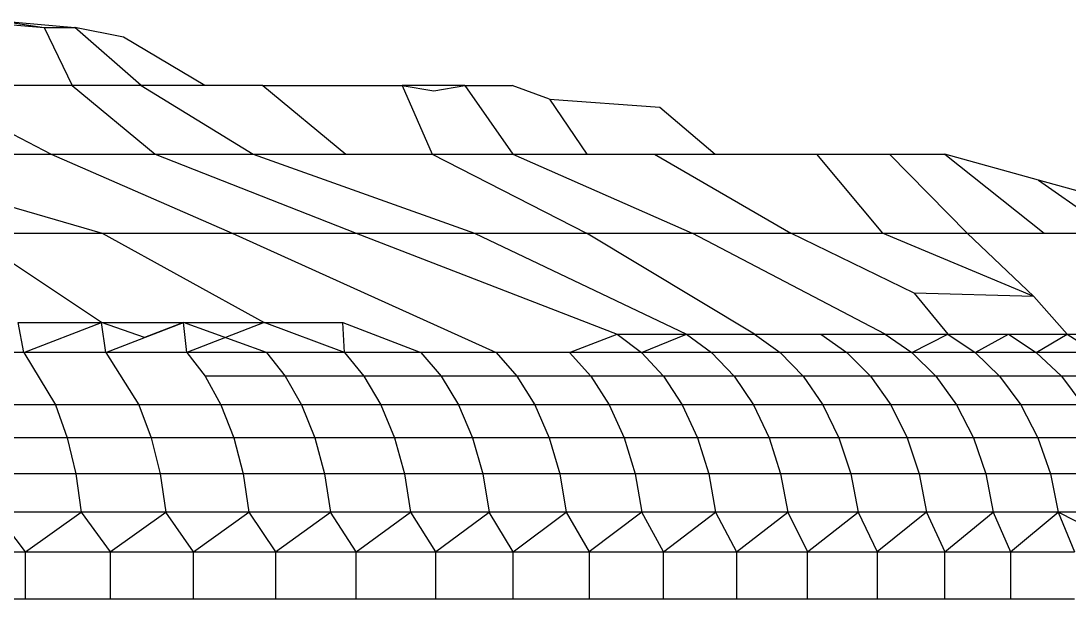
# Model space of a CAD drawing. Header units: inches. Extents: x 17 to 4615, y 5 to 3256.
# Drawn here: x 1644.552 to 1645.445, y 2598.152 to 2598.645 of the extents above; entities that cross this region are included whole.
import ezdxf

# ---------------------------------------------------------------- set-up
doc = ezdxf.new("R2010")
doc.units = ezdxf.units.IN
doc.header["$MEASUREMENT"] = 0

msp = doc.modelspace()

# ---------------------------------------------------------------- linework, layer by layer
for p, q in [((1644.50807, 2598.6446), (1644.57191, 2598.63913)), ((1644.53413, 2598.6446), (1644.57191, 2598.63913)), ((1644.53413, 2598.6446), (1644.59803, 2598.63913)), ((1644.57191, 2598.63913), (1644.59803, 2598.63913)), ((1644.57191, 2598.63913), (1644.59568, 2598.5896)), ((1644.63936, 2598.63076), (1644.59803, 2598.63913)), ((1644.65452, 2598.5896), (1644.59803, 2598.63913)), ((1644.70872, 2598.5896), (1644.63936, 2598.63076)), ((1644.46467, 2598.5896), (1644.57789, 2598.53119)), ((1644.59568, 2598.5896), (1644.53233, 2598.5896)), ((1644.65452, 2598.5896), (1644.59568, 2598.5896)), ((1644.59568, 2598.5896), (1644.66624, 2598.53119)), ((1644.70872, 2598.5896), (1644.65452, 2598.5896)), ((1644.65452, 2598.5896), (1644.74992, 2598.53119)), ((1644.75819, 2598.5896), (1644.70872, 2598.5896)), ((1644.75819, 2598.5896), (1644.82872, 2598.53119)), ((1644.75819, 2598.5896), (1644.87684, 2598.5896)), ((1644.93028, 2598.5896), (1644.87684, 2598.5896)), ((1644.87684, 2598.5896), (1644.90387, 2598.58513)), ((1644.87684, 2598.5896), (1644.90248, 2598.53119)), ((1644.90387, 2598.58513), (1644.93028, 2598.5896)), ((1644.93028, 2598.5896), (1644.97062, 2598.5896)), ((1644.93028, 2598.5896), (1644.97102, 2598.53119)), ((1645.00226, 2598.57799), (1644.97062, 2598.5896)), ((1645.00226, 2598.57799), (1645.09648, 2598.57114)), ((1645.00226, 2598.57799), (1645.03416, 2598.53119)), ((1645.09648, 2598.57114), (1645.14366, 2598.53119)), ((1644.38813, 2598.53119), (1644.62126, 2598.4639)), ((1644.48512, 2598.53119), (1644.57789, 2598.53119)), ((1644.57789, 2598.53119), (1644.66624, 2598.53119)), ((1644.57789, 2598.53119), (1644.73191, 2598.4639)), ((1644.66624, 2598.53119), (1644.74992, 2598.53119)), ((1644.66624, 2598.53119), (1644.83775, 2598.4639)), ((1644.74992, 2598.53119), (1644.82872, 2598.53119)), ((1644.74992, 2598.53119), (1644.93852, 2598.4639)), ((1644.82872, 2598.53119), (1644.90248, 2598.53119)), ((1644.90248, 2598.53119), (1644.97102, 2598.53119)), ((1644.90248, 2598.53119), (1645.03398, 2598.4639)), ((1644.97102, 2598.53119), (1645.03416, 2598.53119)), ((1644.97102, 2598.53119), (1645.12388, 2598.4639)), ((1645.03416, 2598.53119), (1645.09175, 2598.53119)), ((1645.09175, 2598.53119), (1645.14366, 2598.53119)), ((1645.09175, 2598.53119), (1645.20802, 2598.4639)), ((1645.14366, 2598.53119), (1645.18977, 2598.53119)), ((1645.18977, 2598.53119), (1645.22993, 2598.53119)), ((1645.18977, 2598.53119), (1645.26411, 2598.53119)), ((1645.22993, 2598.53119), (1645.26411, 2598.53119)), ((1645.22993, 2598.53119), (1645.29216, 2598.53119)), ((1645.22993, 2598.53119), (1645.2862, 2598.4639)), ((1645.26411, 2598.53119), (1645.29216, 2598.53119)), ((1645.26411, 2598.53119), (1645.33918, 2598.53119)), ((1645.29216, 2598.53119), (1645.33918, 2598.53119)), ((1645.29216, 2598.53119), (1645.35823, 2598.4639)), ((1645.4189, 2598.50906), (1645.33918, 2598.53119)), ((1645.33918, 2598.53119), (1645.42393, 2598.4639)), ((1645.49875, 2598.4869), (1645.4189, 2598.50906)), ((1645.4189, 2598.50906), (1645.48316, 2598.4639)), ((1644.50605, 2598.4639), (1644.62126, 2598.4639)), ((1644.62071, 2598.38779), (1644.50605, 2598.4639)), ((1644.62126, 2598.4639), (1644.73191, 2598.4639)), ((1644.62126, 2598.4639), (1644.75913, 2598.38779)), ((1644.73191, 2598.4639), (1644.83775, 2598.4639)), ((1644.73191, 2598.4639), (1644.95683, 2598.3624)), ((1644.83775, 2598.4639), (1644.93852, 2598.4639)), ((1644.83775, 2598.4639), (1645.05992, 2598.37775)), ((1644.93852, 2598.4639), (1645.03398, 2598.4639)), ((1644.93852, 2598.4639), (1645.11918, 2598.37775)), ((1645.03398, 2598.4639), (1645.12388, 2598.4639)), ((1645.17704, 2598.37775), (1645.03398, 2598.4639)), ((1645.12388, 2598.4639), (1645.20802, 2598.4639)), ((1645.28831, 2598.37775), (1645.12388, 2598.4639)), ((1645.20802, 2598.4639), (1645.2862, 2598.4639)), ((1645.31305, 2598.41293), (1645.20802, 2598.4639)), ((1645.2862, 2598.4639), (1645.35823, 2598.4639)), ((1645.41493, 2598.41004), (1645.2862, 2598.4639)), ((1645.35823, 2598.4639), (1645.42393, 2598.4639)), ((1645.41493, 2598.41004), (1645.35823, 2598.4639)), ((1645.42393, 2598.4639), (1645.48316, 2598.4639)), ((1645.31305, 2598.41293), (1645.34165, 2598.37775)), ((1645.41493, 2598.41004), (1645.31305, 2598.41293)), ((1645.44358, 2598.37775), (1645.41493, 2598.41004)), ((1644.54966, 2598.38779), (1644.62071, 2598.38779)), ((1644.55436, 2598.3624), (1644.54966, 2598.38779)), ((1644.55436, 2598.3624), (1644.62071, 2598.38779)), ((1644.62071, 2598.38779), (1644.69056, 2598.38779)), ((1644.62443, 2598.3624), (1644.62071, 2598.38779)), ((1644.65728, 2598.37501), (1644.62071, 2598.38779)), ((1644.62443, 2598.3624), (1644.69056, 2598.38779)), ((1644.69056, 2598.38779), (1644.65728, 2598.37501)), ((1644.69056, 2598.38779), (1644.75913, 2598.38779)), ((1644.76109, 2598.3624), (1644.69056, 2598.38779)), ((1644.69337, 2598.3624), (1644.69056, 2598.38779)), ((1644.75913, 2598.38779), (1644.69337, 2598.3624)), ((1644.75913, 2598.38779), (1644.82637, 2598.38779)), ((1644.82762, 2598.3624), (1644.75913, 2598.38779)), ((1644.82637, 2598.38779), (1644.89286, 2598.3624)), ((1644.82762, 2598.3624), (1644.82637, 2598.38779)), ((1645.01945, 2598.3624), (1645.05992, 2598.37775)), ((1645.05992, 2598.37775), (1645.08067, 2598.3624)), ((1645.05992, 2598.37775), (1645.11918, 2598.37775)), ((1645.08067, 2598.3624), (1645.11918, 2598.37775)), ((1645.11918, 2598.37775), (1645.14048, 2598.3624)), ((1645.11918, 2598.37775), (1645.17704, 2598.37775)), ((1645.17704, 2598.37775), (1645.19886, 2598.3624)), ((1645.17704, 2598.37775), (1645.23344, 2598.37775)), ((1645.23344, 2598.37775), (1645.25575, 2598.3624)), ((1645.23344, 2598.37775), (1645.28831, 2598.37775)), ((1645.28831, 2598.37775), (1645.31111, 2598.3624)), ((1645.28831, 2598.37775), (1645.34165, 2598.37775)), ((1645.31111, 2598.3624), (1645.34165, 2598.37775)), ((1645.34165, 2598.37775), (1645.36494, 2598.3624)), ((1645.34165, 2598.37775), (1645.39341, 2598.37775)), ((1645.36494, 2598.3624), (1645.39341, 2598.37775)), ((1645.39341, 2598.37775), (1645.41716, 2598.3624)), ((1645.39341, 2598.37775), (1645.44358, 2598.37775)), ((1645.41716, 2598.3624), (1645.44358, 2598.37775)), ((1645.44358, 2598.37775), (1645.46775, 2598.3624)), ((1645.44358, 2598.37775), (1645.49211, 2598.37775)), ((1644.55436, 2598.3624), (1644.48323, 2598.3624)), ((1644.55436, 2598.3624), (1644.58134, 2598.31775)), ((1644.62443, 2598.3624), (1644.55436, 2598.3624)), ((1644.62443, 2598.3624), (1644.65245, 2598.31775)), ((1644.69337, 2598.3624), (1644.62443, 2598.3624)), ((1644.69337, 2598.3624), (1644.70896, 2598.34223)), ((1644.76109, 2598.3624), (1644.69337, 2598.3624)), ((1644.76109, 2598.3624), (1644.77723, 2598.34223)), ((1644.82762, 2598.3624), (1644.76109, 2598.3624)), ((1644.82762, 2598.3624), (1644.84428, 2598.34223)), ((1644.89286, 2598.3624), (1644.82762, 2598.3624)), ((1644.89286, 2598.3624), (1644.91007, 2598.34223)), ((1644.95683, 2598.3624), (1644.89286, 2598.3624)), ((1644.95683, 2598.3624), (1644.97453, 2598.34223)), ((1645.01945, 2598.3624), (1644.95683, 2598.3624)), ((1645.01945, 2598.3624), (1645.03764, 2598.34223)), ((1645.08067, 2598.3624), (1645.01945, 2598.3624)), ((1645.08067, 2598.3624), (1645.09938, 2598.34223)), ((1645.14048, 2598.3624), (1645.08067, 2598.3624)), ((1645.14048, 2598.3624), (1645.15965, 2598.34223)), ((1645.19886, 2598.3624), (1645.14048, 2598.3624)), ((1645.19886, 2598.3624), (1645.21849, 2598.34223)), ((1645.25575, 2598.3624), (1645.19886, 2598.3624)), ((1645.25575, 2598.3624), (1645.27583, 2598.34223)), ((1645.31111, 2598.3624), (1645.25575, 2598.3624)), ((1645.31111, 2598.3624), (1645.33164, 2598.34223)), ((1645.36494, 2598.3624), (1645.31111, 2598.3624)), ((1645.36494, 2598.3624), (1645.38587, 2598.34223)), ((1645.41716, 2598.3624), (1645.36494, 2598.3624)), ((1645.41716, 2598.3624), (1645.43852, 2598.34223)), ((1645.46775, 2598.3624), (1645.41716, 2598.3624)), ((1644.70896, 2598.34223), (1644.72239, 2598.31775)), ((1644.77723, 2598.34223), (1644.70896, 2598.34223)), ((1644.77723, 2598.34223), (1644.79115, 2598.31775)), ((1644.84428, 2598.34223), (1644.77723, 2598.34223)), ((1644.84428, 2598.34223), (1644.85862, 2598.31775)), ((1644.91007, 2598.34223), (1644.84428, 2598.34223)), ((1644.91007, 2598.34223), (1644.92485, 2598.31775)), ((1644.97453, 2598.34223), (1644.91007, 2598.34223)), ((1644.97453, 2598.34223), (1644.98976, 2598.31775)), ((1645.03764, 2598.34223), (1644.97453, 2598.34223)), ((1645.03764, 2598.34223), (1645.05329, 2598.31775)), ((1645.09938, 2598.34223), (1645.03764, 2598.34223)), ((1645.09938, 2598.34223), (1645.11543, 2598.31775)), ((1645.15965, 2598.34223), (1645.09938, 2598.34223)), ((1645.15965, 2598.34223), (1645.17616, 2598.31775)), ((1645.21849, 2598.34223), (1645.15965, 2598.34223)), ((1645.21849, 2598.34223), (1645.23539, 2598.31775)), ((1645.27583, 2598.34223), (1645.21849, 2598.34223)), ((1645.27583, 2598.34223), (1645.2931, 2598.31775)), ((1645.33164, 2598.34223), (1645.27583, 2598.34223)), ((1645.33164, 2598.34223), (1645.34928, 2598.31775)), ((1645.38587, 2598.34223), (1645.33164, 2598.34223)), ((1645.38587, 2598.34223), (1645.40391, 2598.31775)), ((1645.43852, 2598.34223), (1645.38587, 2598.34223)), ((1645.43852, 2598.34223), (1645.45692, 2598.31775)), ((1645.48954, 2598.34223), (1645.43852, 2598.34223)), ((1644.58134, 2598.31775), (1644.50913, 2598.31775)), ((1644.58134, 2598.31775), (1644.59144, 2598.28971)), ((1644.65245, 2598.31775), (1644.58134, 2598.31775)), ((1644.65245, 2598.31775), (1644.66294, 2598.28971)), ((1644.72239, 2598.31775), (1644.65245, 2598.31775)), ((1644.72239, 2598.31775), (1644.73326, 2598.28971)), ((1644.79115, 2598.31775), (1644.72239, 2598.31775)), ((1644.79115, 2598.31775), (1644.80238, 2598.28971)), ((1644.85862, 2598.31775), (1644.79115, 2598.31775)), ((1644.85862, 2598.31775), (1644.87025, 2598.28971)), ((1644.92485, 2598.31775), (1644.85862, 2598.31775)), ((1644.92485, 2598.31775), (1644.93684, 2598.28971)), ((1644.98976, 2598.31775), (1644.92485, 2598.31775)), ((1644.98976, 2598.31775), (1645.00209, 2598.28971)), ((1645.05329, 2598.31775), (1644.98976, 2598.31775)), ((1645.05329, 2598.31775), (1645.06596, 2598.28971)), ((1645.11543, 2598.31775), (1645.05329, 2598.31775)), ((1645.11543, 2598.31775), (1645.12846, 2598.28971)), ((1645.17616, 2598.31775), (1645.11543, 2598.31775)), ((1645.17616, 2598.31775), (1645.18949, 2598.28971)), ((1645.23539, 2598.31775), (1645.17616, 2598.31775)), ((1645.23539, 2598.31775), (1645.24903, 2598.28971)), ((1645.2931, 2598.31775), (1645.23539, 2598.31775)), ((1645.2931, 2598.31775), (1645.30708, 2598.28971)), ((1645.34928, 2598.31775), (1645.2931, 2598.31775)), ((1645.34928, 2598.31775), (1645.3636, 2598.28971)), ((1645.40391, 2598.31775), (1645.34928, 2598.31775)), ((1645.40391, 2598.31775), (1645.4185, 2598.28971)), ((1645.45692, 2598.31775), (1645.40391, 2598.31775)), ((1644.59144, 2598.28971), (1644.51884, 2598.28971)), ((1644.59144, 2598.28971), (1644.59886, 2598.25889)), ((1644.66294, 2598.28971), (1644.59144, 2598.28971)), ((1644.66294, 2598.28971), (1644.67063, 2598.25889)), ((1644.73326, 2598.28971), (1644.66294, 2598.28971)), ((1644.73326, 2598.28971), (1644.74125, 2598.25889)), ((1644.80238, 2598.28971), (1644.73326, 2598.28971)), ((1644.80238, 2598.28971), (1644.81065, 2598.25889)), ((1644.87025, 2598.28971), (1644.80238, 2598.28971)), ((1644.87025, 2598.28971), (1644.87879, 2598.25889)), ((1644.93684, 2598.28971), (1644.87025, 2598.28971)), ((1644.93684, 2598.28971), (1644.94563, 2598.25889)), ((1645.00209, 2598.28971), (1644.93684, 2598.28971)), ((1645.00209, 2598.28971), (1645.01115, 2598.25889)), ((1645.06596, 2598.28971), (1645.00209, 2598.28971)), ((1645.06596, 2598.28971), (1645.0753, 2598.25889)), ((1645.12846, 2598.28971), (1645.06596, 2598.28971)), ((1645.12846, 2598.28971), (1645.13801, 2598.25889)), ((1645.18949, 2598.28971), (1645.12846, 2598.28971)), ((1645.18949, 2598.28971), (1645.19929, 2598.25889)), ((1645.24903, 2598.28971), (1645.18949, 2598.28971)), ((1645.24903, 2598.28971), (1645.2591, 2598.25889)), ((1645.30708, 2598.28971), (1645.24903, 2598.28971)), ((1645.30708, 2598.28971), (1645.31736, 2598.25889)), ((1645.3636, 2598.28971), (1645.30708, 2598.28971)), ((1645.3636, 2598.28971), (1645.37409, 2598.25889)), ((1645.4185, 2598.28971), (1645.3636, 2598.28971)), ((1645.4185, 2598.28971), (1645.42921, 2598.25889)), ((1645.47178, 2598.28971), (1645.4185, 2598.28971)), ((1644.59886, 2598.25889), (1644.52598, 2598.25889)), ((1644.59886, 2598.25889), (1644.6034, 2598.22617)), ((1644.67063, 2598.25889), (1644.59886, 2598.25889)), ((1644.67063, 2598.25889), (1644.67536, 2598.22617)), ((1644.74125, 2598.25889), (1644.67063, 2598.25889)), ((1644.74125, 2598.25889), (1644.74613, 2598.22617)), ((1644.81065, 2598.25889), (1644.74125, 2598.25889)), ((1644.81065, 2598.25889), (1644.81568, 2598.22617)), ((1644.87879, 2598.25889), (1644.81065, 2598.25889)), ((1644.87879, 2598.25889), (1644.88401, 2598.22617)), ((1644.94563, 2598.25889), (1644.87879, 2598.25889)), ((1644.94563, 2598.25889), (1644.951, 2598.22617)), ((1645.01115, 2598.25889), (1644.94563, 2598.25889)), ((1645.01115, 2598.25889), (1645.01667, 2598.22617)), ((1645.0753, 2598.25889), (1645.01115, 2598.25889)), ((1645.0753, 2598.25889), (1645.08097, 2598.22617)), ((1645.13801, 2598.25889), (1645.0753, 2598.25889)), ((1645.13801, 2598.25889), (1645.14387, 2598.22617)), ((1645.19929, 2598.25889), (1645.13801, 2598.25889)), ((1645.19929, 2598.25889), (1645.2053, 2598.22617)), ((1645.2591, 2598.25889), (1645.19929, 2598.25889)), ((1645.2591, 2598.25889), (1645.26524, 2598.22617)), ((1645.31736, 2598.25889), (1645.2591, 2598.25889)), ((1645.31736, 2598.25889), (1645.32365, 2598.22617)), ((1645.37409, 2598.25889), (1645.31736, 2598.25889)), ((1645.37409, 2598.25889), (1645.3805, 2598.22617)), ((1645.42921, 2598.25889), (1645.37409, 2598.25889)), ((1645.42921, 2598.25889), (1645.43577, 2598.22617)), ((1645.48271, 2598.25889), (1645.42921, 2598.25889)), ((1644.6034, 2598.22617), (1644.53034, 2598.22617)), ((1644.55574, 2598.19251), (1644.53034, 2598.22617)), ((1644.55574, 2598.19251), (1644.6034, 2598.22617)), ((1644.67536, 2598.22617), (1644.6034, 2598.22617)), ((1644.6034, 2598.22617), (1644.62794, 2598.19251)), ((1644.62794, 2598.19251), (1644.67536, 2598.22617)), ((1644.74613, 2598.22617), (1644.67536, 2598.22617)), ((1644.69905, 2598.19251), (1644.67536, 2598.22617)), ((1644.69905, 2598.19251), (1644.74613, 2598.22617)), ((1644.81568, 2598.22617), (1644.74613, 2598.22617)), ((1644.74613, 2598.22617), (1644.76896, 2598.19251)), ((1644.76896, 2598.19251), (1644.81568, 2598.22617)), ((1644.88401, 2598.22617), (1644.81568, 2598.22617)), ((1644.83766, 2598.19251), (1644.81568, 2598.22617)), ((1644.83766, 2598.19251), (1644.88401, 2598.22617)), ((1644.951, 2598.22617), (1644.88401, 2598.22617)), ((1644.88401, 2598.22617), (1644.90513, 2598.19251)), ((1644.90513, 2598.19251), (1644.951, 2598.22617)), ((1645.01667, 2598.22617), (1644.951, 2598.22617)), ((1644.97129, 2598.19251), (1644.951, 2598.22617)), ((1644.97129, 2598.19251), (1645.01667, 2598.22617)), ((1645.08097, 2598.22617), (1645.01667, 2598.22617)), ((1645.01667, 2598.22617), (1645.03614, 2598.19251)), ((1645.08097, 2598.22617), (1645.03614, 2598.19251)), ((1645.14387, 2598.22617), (1645.08097, 2598.22617)), ((1645.09962, 2598.19251), (1645.08097, 2598.22617)), ((1645.09962, 2598.19251), (1645.14387, 2598.22617)), ((1645.2053, 2598.22617), (1645.14387, 2598.22617)), ((1645.14387, 2598.22617), (1645.16169, 2598.19251)), ((1645.16169, 2598.19251), (1645.2053, 2598.22617)), ((1645.26524, 2598.22617), (1645.2053, 2598.22617)), ((1645.2053, 2598.22617), (1645.22233, 2598.19251)), ((1645.22233, 2598.19251), (1645.26524, 2598.22617)), ((1645.32365, 2598.22617), (1645.26524, 2598.22617)), ((1645.26524, 2598.22617), (1645.2815, 2598.19251)), ((1645.32365, 2598.22617), (1645.2815, 2598.19251)), ((1645.3805, 2598.22617), (1645.32365, 2598.22617)), ((1645.32365, 2598.22617), (1645.33915, 2598.19251)), ((1645.33915, 2598.19251), (1645.3805, 2598.22617)), ((1645.43577, 2598.22617), (1645.3805, 2598.22617)), ((1645.3805, 2598.22617), (1645.39524, 2598.19251)), ((1645.39524, 2598.19251), (1645.43577, 2598.22617)), ((1645.48942, 2598.22617), (1645.43577, 2598.22617)), ((1645.43577, 2598.22617), (1645.44978, 2598.19251)), ((1645.5027, 2598.19251), (1645.43577, 2598.22617)), ((1644.48243, 2598.19251), (1644.55574, 2598.19251)), ((1644.55574, 2598.19251), (1644.62794, 2598.19251)), ((1644.55574, 2598.15232), (1644.55574, 2598.19251)), ((1644.62794, 2598.19251), (1644.62794, 2598.15232)), ((1644.62794, 2598.19251), (1644.69905, 2598.19251)), ((1644.69905, 2598.15232), (1644.69905, 2598.19251)), ((1644.69905, 2598.19251), (1644.76896, 2598.19251)), ((1644.76896, 2598.19251), (1644.76896, 2598.15232)), ((1644.76896, 2598.19251), (1644.83766, 2598.19251)), ((1644.83766, 2598.15232), (1644.83766, 2598.19251)), ((1644.83766, 2598.19251), (1644.90513, 2598.19251)), ((1644.90513, 2598.19251), (1644.90513, 2598.15232)), ((1644.90513, 2598.19251), (1644.97129, 2598.19251)), ((1644.97129, 2598.15232), (1644.97129, 2598.19251)), ((1644.97129, 2598.19251), (1645.03614, 2598.19251)), ((1645.03614, 2598.19251), (1645.03614, 2598.15232)), ((1645.03614, 2598.19251), (1645.09962, 2598.19251)), ((1645.09962, 2598.15232), (1645.09962, 2598.19251)), ((1645.09962, 2598.19251), (1645.16169, 2598.19251)), ((1645.16169, 2598.19251), (1645.16169, 2598.15232)), ((1645.16169, 2598.19251), (1645.22233, 2598.19251)), ((1645.22233, 2598.15232), (1645.22233, 2598.19251)), ((1645.22233, 2598.19251), (1645.2815, 2598.19251)), ((1645.2815, 2598.19251), (1645.2815, 2598.15232)), ((1645.2815, 2598.19251), (1645.33915, 2598.19251)), ((1645.33915, 2598.15232), (1645.33915, 2598.19251)), ((1645.33915, 2598.19251), (1645.39524, 2598.19251)), ((1645.39524, 2598.19251), (1645.39524, 2598.15232)), ((1645.39524, 2598.19251), (1645.44978, 2598.19251)), ((1644.55574, 2598.15232), (1644.48243, 2598.15232)), ((1644.62794, 2598.15232), (1644.55574, 2598.15232)), ((1644.69905, 2598.15232), (1644.62794, 2598.15232)), ((1644.76896, 2598.15232), (1644.69905, 2598.15232)), ((1644.83766, 2598.15232), (1644.76896, 2598.15232)), ((1644.90513, 2598.15232), (1644.83766, 2598.15232)), ((1644.97129, 2598.15232), (1644.90513, 2598.15232)), ((1645.03614, 2598.15232), (1644.97129, 2598.15232)), ((1645.09962, 2598.15232), (1645.03614, 2598.15232)), ((1645.16169, 2598.15232), (1645.09962, 2598.15232)), ((1645.22233, 2598.15232), (1645.16169, 2598.15232)), ((1645.2815, 2598.15232), (1645.22233, 2598.15232)), ((1645.33915, 2598.15232), (1645.2815, 2598.15232)), ((1645.39524, 2598.15232), (1645.33915, 2598.15232)), ((1645.44978, 2598.15232), (1645.39524, 2598.15232))]:
    msp.add_line(p, q)

doc.saveas('drawing.dxf')
